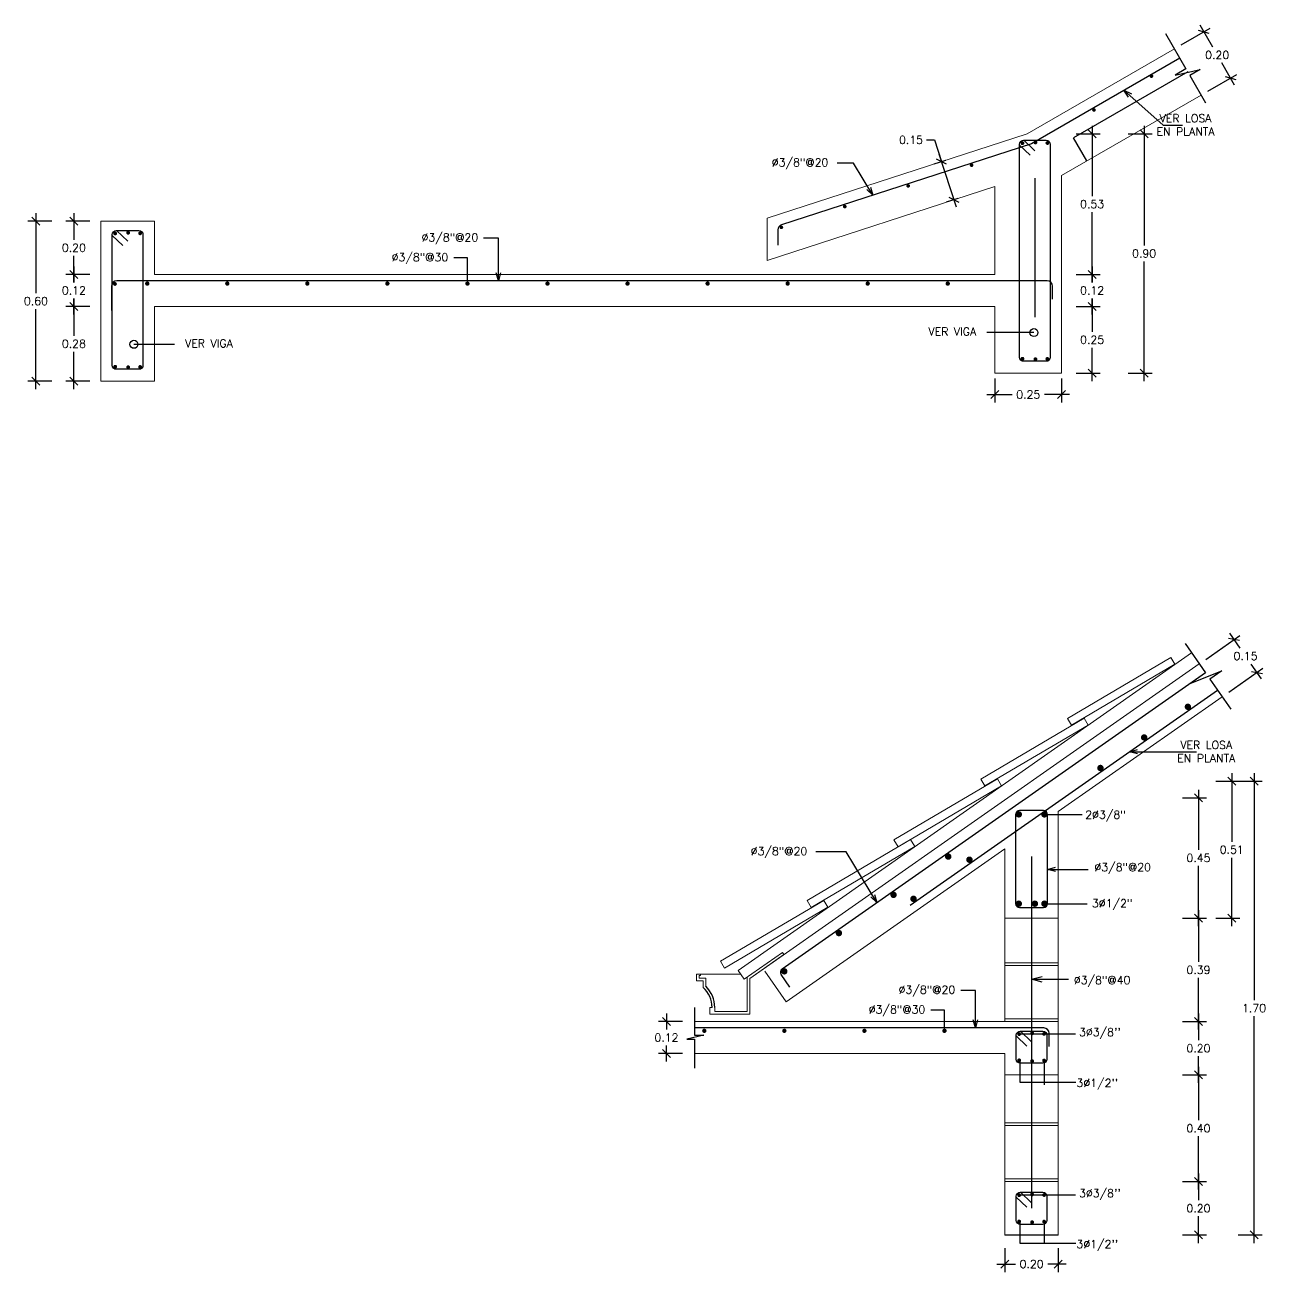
# Model space of a CAD drawing. Header units: metres. Extents: x -44 to 358, y -246 to 48.
# Drawn here: x 45.477 to 50.124, y 15.551 to 20.226 of the extents above; entities that cross this region are included whole.
import ezdxf

# ---------------------------------------------------------------- set-up
doc = ezdxf.new("R2010")
doc.units = ezdxf.units.M
doc.header["$LTSCALE"] = 0.3
doc.header["$PDMODE"] = 3
doc.linetypes.add('HIDDEN', pattern=[9.525, 6.35, -3.175])
for name, color, linetype, lineweight in [('A-WALL', 7, 'Continuous', 30), ('BOVEDILLA', 8, 'Continuous', 5), ('corte', 7, 'Continuous', 30), ('MUROS', 7, 'Continuous', 15), ('SE-2', 252, 'Continuous', 9), ('VIGAS', 1, 'HIDDEN', 15)]:
    doc.layers.add(name, color=color, linetype=linetype, lineweight=lineweight)
for name, color, linetype in [('ACERO', 5, 'Continuous'), ('BP', 3, 'Continuous'), ('DIMTEXTO', 4, 'Continuous'), ('HATCH MUROS', 8, 'Continuous')]:
    doc.layers.add(name, color=color, linetype=linetype)
doc.styles.add('RomanS', font='romans.shx')
doc.styles.add('SMPLEX', font='simplex.shx')
doc.dimstyles.new('D-15', dxfattribs={"dimscale": 0.15, "dimtxt": 0.2, "dimasz": 0.2, "dimexe": 0.18, "dimexo": 0.2, "dimgap": 0.1, "dimtad": 0, "dimtih": 1, "dimtoh": 1, "dimzin": 0, "dimdsep": 46, "dimtxsty": 'SMPLEX', "dimblk": 'OBLIQUE', "dimcen": 0.09, "dimdle": 0.2, "dimclrd": 4, "dimclre": 4, "dimclrt": 4, "dimadec": 0, "dimazin": 0, "dimtfac": 1, "dimtofl": 0, "dimtmove": 0, "dimatfit": 3, "dimldrblk": 'OPEN30', "dimfxl": 1, "dimtolj": 1, "dimtzin": 0, "dimarcsym": 0})
doc.dimstyles.new('D-20', dxfattribs={"dimscale": 0.2, "dimtxt": 0.2, "dimasz": 0.2, "dimexe": 0.18, "dimexo": 0.2, "dimgap": 0.1, "dimtad": 0, "dimtih": 1, "dimtoh": 1, "dimzin": 0, "dimdsep": 46, "dimtxsty": 'SMPLEX', "dimblk": 'OBLIQUE', "dimcen": 0.09, "dimdle": 0.2, "dimclrd": 4, "dimclre": 4, "dimclrt": 4, "dimadec": 0, "dimazin": 0, "dimtfac": 1, "dimtofl": 0, "dimtmove": 0, "dimatfit": 3, "dimldrblk": 'OPEN30', "dimfxl": 0.5, "dimfxlon": 1, "dimtolj": 1, "dimtzin": 0, "dimarcsym": 0})

# ---------------------------------------------------------------- blocks, each defined once
blk = doc.blocks.new('_OBLIQUE')
at = {"color": 0, "linetype": 'ByBlock'}
blk.add_line((-0.5, -0.5), (0.5, 0.5), dxfattribs=at)
blk = doc.blocks.new('*D784')
at = {"layer": 'DEFPOINTS', "color": 0, "transparency": 16777216}
for p in [(50.008, 17.9216), (49.8777, 17.8305), (49.9636, 17.7076)]:
    blk.add_point(p, dxfattribs=at)
at = {"layer": 'DIMTEXTO', "color": 4, "lineweight": -2, "transparency": 16777216}
for p, q in [((49.9023, 17.8477), (50.0301, 17.9371)), ((49.9908, 17.9462), (50.03, 17.8901)), ((49.9882, 17.7248), (50.1161, 17.8141)), ((50.1111, 17.7741), (50.0719, 17.8301))]:
    blk.add_line(p, q, dxfattribs=at)
at = {"layer": 'DIMTEXTO', "color": 4, "lineweight": -2, "transparency": 16777216, "xscale": 0.03, "yscale": 0.03, "zscale": 0.03}
for p, rotation in [((50.008, 17.9216), 124.9502771281057), ((50.0939, 17.7987), 304.9502771281057)]:
    blk.add_blockref('_OBLIQUE', p, dxfattribs=dict(at, rotation=rotation))
at = {"layer": 'DIMTEXTO', "color": 4, "transparency": 16777216, "insert": (50.051, 17.8601), "char_height": 0.03, "attachment_point": 5, "style": 'SMPLEX'}
blk.add_mtext('\\A1;0.15', dxfattribs=at)
blk = doc.blocks.new('_Open30')
at = {"color": 0, "lineweight": -2}
for p, q in [((-1, 0.27), (0, 0)), ((0, 0), (-1, -0.27)), ((0, 0), (-1, 0))]:
    blk.add_line(p, q, dxfattribs=at)
blk = doc.blocks.new('*D785')
at = {"layer": 'DEFPOINTS', "color": 0, "transparency": 16777216}
for p in [(49.1494, 16.5576), (49.3494, 16.5576), (49.3494, 15.5806)]:
    blk.add_point(p, dxfattribs=at)
at = {"layer": 'DIMTEXTO', "color": 4, "lineweight": -2, "transparency": 16777216}
for p, q in [((49.1494, 15.6406), (49.1494, 15.5506)), ((49.3494, 15.6406), (49.3494, 15.5506)), ((49.1194, 15.5806), (49.1887, 15.5806)), ((49.3794, 15.5806), (49.3101, 15.5806))]:
    blk.add_line(p, q, dxfattribs=at)
at = {"layer": 'DIMTEXTO', "color": 4, "lineweight": -2, "transparency": 16777216, "xscale": 0.03, "yscale": 0.03, "zscale": 0.03, "rotation": 180}
blk.add_blockref('_OBLIQUE', (49.1494, 15.5806), dxfattribs=at)
at = {"layer": 'DIMTEXTO', "color": 4, "lineweight": -2, "transparency": 16777216, "xscale": 0.03, "yscale": 0.03, "zscale": 0.03}
blk.add_blockref('_OBLIQUE', (49.3494, 15.5806), dxfattribs=at)
at = {"layer": 'DIMTEXTO', "color": 4, "transparency": 16777216, "insert": (49.2494, 15.5806), "char_height": 0.03, "attachment_point": 5, "style": 'SMPLEX'}
blk.add_mtext('\\A1;0.20', dxfattribs=at)
blk = doc.blocks.new('*U782')
at = {"layer": 'ACERO', "const_width": 0.012}
blk.add_lwpolyline([(-0.006, 0, -1), (0.006, 0, -1)], format="xyb", close=True, dxfattribs=at)
blk = doc.blocks.new('*U783')
at = {"layer": 'DIMTEXTO', "color": 0, "linetype": 'ByBlock', "lineweight": -2, "transparency": 16777216}
for p in [(0.4096, 0.2868), (0.2048, 0.1434), (0, 0)]:
    blk.add_blockref('*U782', p, dxfattribs=at)
blk = doc.blocks.new('*D790')
at = {"layer": 'DEFPOINTS', "color": 0, "transparency": 16777216}
for p in [(49.1614, 17.329), (49.8747, 17.329), (49.1494, 16.8775)]:
    blk.add_point(p, dxfattribs=at)
at = {"layer": 'DIMTEXTO', "color": 4, "lineweight": -2, "transparency": 16777216}
for p, q in [((49.8747, 17.359), (49.8747, 17.1332)), ((49.8147, 17.329), (49.9047, 17.329)), ((49.8747, 16.8475), (49.8747, 17.0732)), ((49.8147, 16.8775), (49.9047, 16.8775))]:
    blk.add_line(p, q, dxfattribs=at)
at = {"layer": 'DIMTEXTO', "color": 4, "lineweight": -2, "transparency": 16777216, "xscale": 0.03, "yscale": 0.03, "zscale": 0.03}
for p, rotation in [((49.8747, 17.329), 90), ((49.8747, 16.8775), 270)]:
    blk.add_blockref('_OBLIQUE', p, dxfattribs=dict(at, rotation=rotation))
at = {"layer": 'DIMTEXTO', "color": 4, "transparency": 16777216, "insert": (49.8747, 17.1032), "char_height": 0.03, "attachment_point": 5, "style": 'SMPLEX'}
blk.add_mtext('\\A1;0.45', dxfattribs=at)
blk = doc.blocks.new('*D791')
at = {"layer": 'DEFPOINTS', "color": 0, "ltscale": 0.2, "transparency": 16777216}
for p in [(49.3494, 16.8775), (49.3494, 16.4895), (49.8747, 16.4895)]:
    blk.add_point(p, dxfattribs=at)
at = {"layer": 'DIMTEXTO', "color": 4, "lineweight": -2, "ltscale": 0.2, "transparency": 16777216}
for p, q in [((49.8747, 16.9075), (49.8747, 16.7135)), ((49.8147, 16.8775), (49.9047, 16.8775)), ((49.8747, 16.4595), (49.8747, 16.6535)), ((49.8147, 16.4895), (49.9047, 16.4895))]:
    blk.add_line(p, q, dxfattribs=at)
at = {"layer": 'DIMTEXTO', "color": 4, "lineweight": -2, "ltscale": 0.2, "transparency": 16777216, "xscale": 0.03, "yscale": 0.03, "zscale": 0.03}
for p, rotation in [((49.8747, 16.8775), 90), ((49.8747, 16.4895), 270)]:
    blk.add_blockref('_OBLIQUE', p, dxfattribs=dict(at, rotation=rotation))
at = {"layer": 'DIMTEXTO', "color": 4, "ltscale": 0.2, "transparency": 16777216, "insert": (49.8747, 16.6835), "char_height": 0.03, "attachment_point": 5, "style": 'SMPLEX'}
blk.add_mtext('\\A1;0.39', dxfattribs=at)
blk = doc.blocks.new('*D792')
at = {"layer": 'DEFPOINTS', "color": 0, "ltscale": 0.2, "transparency": 16777216}
for p in [(49.3494, 16.2895), (49.3494, 15.8895), (49.8747, 15.8895)]:
    blk.add_point(p, dxfattribs=at)
at = {"layer": 'DIMTEXTO', "color": 4, "lineweight": -2, "ltscale": 0.2, "transparency": 16777216}
for p, q in [((49.8747, 16.3195), (49.8747, 16.1195)), ((49.8147, 16.2895), (49.9047, 16.2895)), ((49.8747, 15.8595), (49.8747, 16.0595)), ((49.8147, 15.8895), (49.9047, 15.8895))]:
    blk.add_line(p, q, dxfattribs=at)
at = {"layer": 'DIMTEXTO', "color": 4, "lineweight": -2, "ltscale": 0.2, "transparency": 16777216, "xscale": 0.03, "yscale": 0.03, "zscale": 0.03}
for p, rotation in [((49.8747, 16.2895), 90), ((49.8747, 15.8895), 270)]:
    blk.add_blockref('_OBLIQUE', p, dxfattribs=dict(at, rotation=rotation))
at = {"layer": 'DIMTEXTO', "color": 4, "ltscale": 0.2, "transparency": 16777216, "insert": (49.8747, 16.0895), "char_height": 0.03, "attachment_point": 5, "style": 'SMPLEX'}
blk.add_mtext('\\A1;0.40', dxfattribs=at)
blk = doc.blocks.new('*D793')
at = {"layer": 'DEFPOINTS', "color": 0, "ltscale": 0.2, "transparency": 16777216}
for p in [(49.3494, 16.4895), (49.8747, 16.4895), (49.3494, 16.2895)]:
    blk.add_point(p, dxfattribs=at)
at = {"layer": 'DIMTEXTO', "color": 4, "lineweight": -2, "ltscale": 0.2, "transparency": 16777216}
for p, q in [((49.8747, 16.5195), (49.8747, 16.4195)), ((49.8147, 16.4895), (49.9047, 16.4895)), ((49.8747, 16.2595), (49.8747, 16.3595)), ((49.8147, 16.2895), (49.9047, 16.2895))]:
    blk.add_line(p, q, dxfattribs=at)
at = {"layer": 'DIMTEXTO', "color": 4, "lineweight": -2, "ltscale": 0.2, "transparency": 16777216, "xscale": 0.03, "yscale": 0.03, "zscale": 0.03}
for p, rotation in [((49.8747, 16.4895), 90), ((49.8747, 16.2895), 270)]:
    blk.add_blockref('_OBLIQUE', p, dxfattribs=dict(at, rotation=rotation))
at = {"layer": 'DIMTEXTO', "color": 4, "ltscale": 0.2, "transparency": 16777216, "insert": (49.8747, 16.3895), "char_height": 0.03, "attachment_point": 5, "style": 'SMPLEX'}
blk.add_mtext('\\A1;0.20', dxfattribs=at)
blk = doc.blocks.new('*D794')
at = {"layer": 'DEFPOINTS', "color": 0, "ltscale": 0.2, "transparency": 16777216}
for p in [(47.9862, 16.4895), (47.8809, 16.3695), (47.9862, 16.3695)]:
    blk.add_point(p, dxfattribs=at)
at = {"layer": 'DIMTEXTO', "color": 4, "lineweight": -2, "ltscale": 0.2, "transparency": 16777216}
for p, q in [((47.8809, 16.5195), (47.8809, 16.4595)), ((47.9409, 16.4895), (47.8509, 16.4895)), ((47.9409, 16.3695), (47.8509, 16.3695)), ((47.8809, 16.3395), (47.8809, 16.3995))]:
    blk.add_line(p, q, dxfattribs=at)
at = {"layer": 'DIMTEXTO', "color": 4, "lineweight": -2, "ltscale": 0.2, "transparency": 16777216, "xscale": 0.03, "yscale": 0.03, "zscale": 0.03}
for p, rotation in [((47.8809, 16.4895), 90), ((47.8809, 16.3695), 270)]:
    blk.add_blockref('_OBLIQUE', p, dxfattribs=dict(at, rotation=rotation))
at = {"layer": 'DIMTEXTO', "color": 4, "ltscale": 0.2, "transparency": 16777216, "insert": (47.8809, 16.4295), "char_height": 0.03, "attachment_point": 5, "style": 'SMPLEX'}
blk.add_mtext('\\A1;0.12', dxfattribs=at)
blk = doc.blocks.new('*U795')
at = {"layer": 'ACERO', "const_width": 0.008064}
blk.add_lwpolyline([(0.004032, 0, -1), (-0.004032, 0, -1)], format="xyb", close=True, dxfattribs=at)
blk = doc.blocks.new('*U796')
at = {"layer": 'HATCH MUROS', "color": 0, "linetype": 'ByBlock', "lineweight": -2, "transparency": 16777216}
blk.add_blockref('*U795', (-0.9, 0), dxfattribs=at)
at = {"layer": 'HATCH MUROS', "color": 0, "linetype": 'ByBlock', "lineweight": -2}
for p in [(-0.6, 0), (-0.3, 0), (0, 0)]:
    blk.add_blockref('*U795', p, dxfattribs=at)
blk = doc.blocks.new('*D956')
at = {"layer": 'DEFPOINTS', "color": 0, "ltscale": 0.2, "transparency": 16777216}
for p in [(49.3494, 15.8895), (49.3494, 15.6895), (49.8747, 15.6895)]:
    blk.add_point(p, dxfattribs=at)
at = {"layer": 'DIMTEXTO', "color": 4, "lineweight": -2, "ltscale": 0.2, "transparency": 16777216}
for p, q in [((49.8747, 15.9195), (49.8747, 15.8195)), ((49.8147, 15.8895), (49.9047, 15.8895)), ((49.8747, 15.6595), (49.8747, 15.7595)), ((49.8147, 15.6895), (49.9047, 15.6895))]:
    blk.add_line(p, q, dxfattribs=at)
at = {"layer": 'DIMTEXTO', "color": 4, "lineweight": -2, "ltscale": 0.2, "transparency": 16777216, "xscale": 0.03, "yscale": 0.03, "zscale": 0.03}
for p, rotation in [((49.8747, 15.8895), 90), ((49.8747, 15.6895), 270)]:
    blk.add_blockref('_OBLIQUE', p, dxfattribs=dict(at, rotation=rotation))
at = {"layer": 'DIMTEXTO', "color": 4, "ltscale": 0.2, "transparency": 16777216, "insert": (49.8747, 15.7895), "char_height": 0.03, "attachment_point": 5, "style": 'SMPLEX'}
blk.add_mtext('\\A1;0.20', dxfattribs=at)
blk = doc.blocks.new('*D957')
at = {"layer": 'DEFPOINTS', "color": 0, "ltscale": 0.2, "transparency": 16777216}
for p in [(49.2494, 17.3906), (50.083, 17.3906), (49.3494, 15.6895)]:
    blk.add_point(p, dxfattribs=at)
at = {"layer": 'DIMTEXTO', "color": 4, "lineweight": -2, "ltscale": 0.2, "transparency": 16777216}
for p, q in [((50.083, 17.4206), (50.083, 16.57)), ((50.023, 17.3906), (50.113, 17.3906)), ((50.083, 15.6595), (50.083, 16.51)), ((50.023, 15.6895), (50.113, 15.6895))]:
    blk.add_line(p, q, dxfattribs=at)
at = {"layer": 'DIMTEXTO', "color": 4, "lineweight": -2, "ltscale": 0.2, "transparency": 16777216, "xscale": 0.03, "yscale": 0.03, "zscale": 0.03}
for p, rotation in [((50.083, 17.3906), 90), ((50.083, 15.6895), 270)]:
    blk.add_blockref('_OBLIQUE', p, dxfattribs=dict(at, rotation=rotation))
at = {"layer": 'DIMTEXTO', "color": 4, "ltscale": 0.2, "transparency": 16777216, "insert": (50.083, 16.54), "char_height": 0.03, "attachment_point": 5, "style": 'SMPLEX'}
blk.add_mtext('\\A1;1.70', dxfattribs=at)
blk = doc.blocks.new('*D958')
at = {"layer": 'DEFPOINTS', "color": 0, "ltscale": 0.2, "transparency": 16777216}
for p in [(49.2494, 17.3906), (49.9993, 17.3906), (49.3494, 16.8775)]:
    blk.add_point(p, dxfattribs=at)
at = {"layer": 'DIMTEXTO', "color": 4, "lineweight": -2, "ltscale": 0.2, "transparency": 16777216}
for p, q in [((49.9993, 17.4206), (49.9993, 17.1641)), ((49.9393, 17.3906), (50.0293, 17.3906)), ((49.9993, 16.8475), (49.9993, 17.1041)), ((49.9393, 16.8775), (50.0293, 16.8775))]:
    blk.add_line(p, q, dxfattribs=at)
at = {"layer": 'DIMTEXTO', "color": 4, "lineweight": -2, "ltscale": 0.2, "transparency": 16777216, "xscale": 0.03, "yscale": 0.03, "zscale": 0.03}
for p, rotation in [((49.9993, 17.3906), 90), ((49.9993, 16.8775), 270)]:
    blk.add_blockref('_OBLIQUE', p, dxfattribs=dict(at, rotation=rotation))
at = {"layer": 'DIMTEXTO', "color": 4, "ltscale": 0.2, "transparency": 16777216, "insert": (49.9993, 17.1341), "char_height": 0.03, "attachment_point": 5, "style": 'SMPLEX'}
blk.add_mtext('\\A1;0.51', dxfattribs=at)
blk = doc.blocks.new('*D965')
at = {"layer": 'DEFPOINTS', "color": 0, "ltscale": 0.2, "transparency": 16777216}
for p in [(45.7617, 19.2909), (45.6602, 19.1709), (45.7618, 19.1709)]:
    blk.add_point(p, dxfattribs=at)
at = {"layer": 'DIMTEXTO', "color": 4, "lineweight": -2, "ltscale": 0.2, "transparency": 16777216}
for p, q in [((45.6602, 19.3209), (45.6602, 19.2609)), ((45.7202, 19.2909), (45.6302, 19.2909)), ((45.7202, 19.1709), (45.6302, 19.1709)), ((45.6602, 19.1409), (45.6602, 19.2009))]:
    blk.add_line(p, q, dxfattribs=at)
at = {"layer": 'DIMTEXTO', "color": 4, "lineweight": -2, "ltscale": 0.2, "transparency": 16777216, "xscale": 0.03, "yscale": 0.03, "zscale": 0.03}
for p, rotation in [((45.6602, 19.2909), 90), ((45.6602, 19.1709), 270)]:
    blk.add_blockref('_OBLIQUE', p, dxfattribs=dict(at, rotation=rotation))
at = {"layer": 'DIMTEXTO', "color": 4, "ltscale": 0.2, "transparency": 16777216, "insert": (45.6602, 19.2309), "char_height": 0.03, "attachment_point": 5, "style": 'SMPLEX'}
blk.add_mtext('\\A1;0.12', dxfattribs=at)
blk = doc.blocks.new('*U961')
at = {"layer": 'ACERO', "const_width": 0.008064}
blk.add_lwpolyline([(0.004032, 0, -1), (-0.004032, 0, -1)], format="xyb", close=True, dxfattribs=at)
blk = doc.blocks.new('*U962')
at = {"layer": 'HATCH MUROS', "color": 0, "linetype": 'ByBlock', "lineweight": -2, "transparency": 16777216}
for p in [(-3, 0), (-2.7, 0), (-2.4, 0), (-2.1, 0), (-1.8, 0), (-1.5, 0), (-1.2, 0), (-0.9, 0)]:
    blk.add_blockref('*U961', p, dxfattribs=at)
at = {"layer": 'HATCH MUROS', "color": 0, "linetype": 'ByBlock', "lineweight": -2}
for p in [(-0.6, 0), (-0.3, 0), (0, 0)]:
    blk.add_blockref('*U961', p, dxfattribs=at)
blk = doc.blocks.new('*D966')
at = {"layer": 'DEFPOINTS', "color": 0, "ltscale": 0.2, "transparency": 16777216}
for p in [(49.2324, 19.8177), (49.6711, 19.8177), (49.3618, 18.9209)]:
    blk.add_point(p, dxfattribs=at)
at = {"layer": 'DIMTEXTO', "color": 4, "lineweight": -2, "ltscale": 0.2, "transparency": 16777216}
for p, q in [((49.6711, 19.8477), (49.6711, 19.3993)), ((49.6111, 19.8177), (49.7011, 19.8177)), ((49.6711, 18.8909), (49.6711, 19.3393)), ((49.6111, 18.9209), (49.7011, 18.9209))]:
    blk.add_line(p, q, dxfattribs=at)
at = {"layer": 'DIMTEXTO', "color": 4, "lineweight": -2, "ltscale": 0.2, "transparency": 16777216, "xscale": 0.03, "yscale": 0.03, "zscale": 0.03}
for p, rotation in [((49.6711, 19.8177), 90), ((49.6711, 18.9209), 270)]:
    blk.add_blockref('_OBLIQUE', p, dxfattribs=dict(at, rotation=rotation))
at = {"layer": 'DIMTEXTO', "color": 4, "ltscale": 0.2, "transparency": 16777216, "insert": (49.6711, 19.3693), "char_height": 0.03, "attachment_point": 5, "style": 'SMPLEX'}
blk.add_mtext('\\A1;0.90', dxfattribs=at)
blk = doc.blocks.new('*D1274')
at = {"layer": 'DEFPOINTS', "color": 0, "ltscale": 0.2, "transparency": 16777216}
for p in [(45.6602, 19.4909), (45.7618, 19.4909), (45.7617, 19.2909)]:
    blk.add_point(p, dxfattribs=at)
at = {"layer": 'DIMTEXTO', "color": 4, "lineweight": -2, "ltscale": 0.2, "transparency": 16777216}
for p, q in [((45.6602, 19.5209), (45.6602, 19.4209)), ((45.7202, 19.4909), (45.6302, 19.4909)), ((45.6602, 19.2609), (45.6602, 19.3609)), ((45.7202, 19.2909), (45.6302, 19.2909))]:
    blk.add_line(p, q, dxfattribs=at)
at = {"layer": 'DIMTEXTO', "color": 4, "lineweight": -2, "ltscale": 0.2, "transparency": 16777216, "xscale": 0.03, "yscale": 0.03, "zscale": 0.03}
for p, rotation in [((45.6602, 19.4909), 90), ((45.6602, 19.2909), 270)]:
    blk.add_blockref('_OBLIQUE', p, dxfattribs=dict(at, rotation=rotation))
at = {"layer": 'DIMTEXTO', "color": 4, "ltscale": 0.2, "transparency": 16777216, "insert": (45.6602, 19.3909), "char_height": 0.03, "attachment_point": 5, "style": 'SMPLEX'}
blk.add_mtext('\\A1;0.20', dxfattribs=at)
blk = doc.blocks.new('*D1275')
at = {"layer": 'DEFPOINTS', "color": 0, "ltscale": 0.2, "transparency": 16777216}
for p in [(45.9618, 19.1709), (45.6602, 18.8909), (45.7618, 18.8909)]:
    blk.add_point(p, dxfattribs=at)
at = {"layer": 'DIMTEXTO', "color": 4, "lineweight": -2, "ltscale": 0.2, "transparency": 16777216}
for p, q in [((45.7202, 19.1709), (45.6302, 19.1709)), ((45.6602, 19.2009), (45.6602, 19.0609)), ((45.6602, 18.8609), (45.6602, 19.0009)), ((45.7202, 18.8909), (45.6302, 18.8909))]:
    blk.add_line(p, q, dxfattribs=at)
at = {"layer": 'DIMTEXTO', "color": 4, "lineweight": -2, "ltscale": 0.2, "transparency": 16777216, "xscale": 0.03, "yscale": 0.03, "zscale": 0.03}
for p, rotation in [((45.6602, 19.1709), 90), ((45.6602, 18.8909), 270)]:
    blk.add_blockref('_OBLIQUE', p, dxfattribs=dict(at, rotation=rotation))
at = {"layer": 'DIMTEXTO', "color": 4, "ltscale": 0.2, "transparency": 16777216, "insert": (45.6602, 19.0309), "char_height": 0.03, "attachment_point": 5, "style": 'SMPLEX'}
blk.add_mtext('\\A1;0.28', dxfattribs=at)
blk = doc.blocks.new('*D1276')
at = {"layer": 'DEFPOINTS', "color": 0, "ltscale": 0.2, "transparency": 16777216}
for p in [(45.518, 19.4909), (45.7618, 19.4909), (45.7618, 18.8909)]:
    blk.add_point(p, dxfattribs=at)
at = {"layer": 'DIMTEXTO', "color": 4, "lineweight": -2, "ltscale": 0.2, "transparency": 16777216}
for p, q in [((45.518, 19.5209), (45.518, 19.2209)), ((45.578, 19.4909), (45.488, 19.4909)), ((45.518, 18.8609), (45.518, 19.1609)), ((45.578, 18.8909), (45.488, 18.8909))]:
    blk.add_line(p, q, dxfattribs=at)
at = {"layer": 'DIMTEXTO', "color": 4, "lineweight": -2, "ltscale": 0.2, "transparency": 16777216, "xscale": 0.03, "yscale": 0.03, "zscale": 0.03}
for p, rotation in [((45.518, 19.4909), 90), ((45.518, 18.8909), 270)]:
    blk.add_blockref('_OBLIQUE', p, dxfattribs=dict(at, rotation=rotation))
at = {"layer": 'DIMTEXTO', "color": 4, "ltscale": 0.2, "transparency": 16777216, "insert": (45.518, 19.1909), "char_height": 0.03, "attachment_point": 5, "style": 'SMPLEX'}
blk.add_mtext('\\A1;0.60', dxfattribs=at)
blk = doc.blocks.new('*D1277')
at = {"layer": 'DEFPOINTS', "color": 0, "ltscale": 0.2, "transparency": 16777216}
for p in [(49.1118, 19.1709), (49.4762, 19.1709), (49.3618, 18.9209)]:
    blk.add_point(p, dxfattribs=at)
at = {"layer": 'DIMTEXTO', "color": 4, "lineweight": -2, "ltscale": 0.2, "transparency": 16777216}
for p, q in [((49.4162, 19.1709), (49.5062, 19.1709)), ((49.4762, 19.2009), (49.4762, 19.0759)), ((49.4762, 18.8909), (49.4762, 19.0159)), ((49.4162, 18.9209), (49.5062, 18.9209))]:
    blk.add_line(p, q, dxfattribs=at)
at = {"layer": 'DIMTEXTO', "color": 4, "lineweight": -2, "ltscale": 0.2, "transparency": 16777216, "xscale": 0.03, "yscale": 0.03, "zscale": 0.03}
for p, rotation in [((49.4762, 19.1709), 90), ((49.4762, 18.9209), 270)]:
    blk.add_blockref('_OBLIQUE', p, dxfattribs=dict(at, rotation=rotation))
at = {"layer": 'DIMTEXTO', "color": 4, "ltscale": 0.2, "transparency": 16777216, "insert": (49.4762, 19.0459), "char_height": 0.03, "attachment_point": 5, "style": 'SMPLEX'}
blk.add_mtext('\\A1;0.25', dxfattribs=at)
blk = doc.blocks.new('*D1278')
at = {"layer": 'DEFPOINTS', "color": 0, "ltscale": 0.2, "transparency": 16777216}
for p in [(49.1118, 19.2909), (49.4762, 19.2909), (49.1118, 19.1709)]:
    blk.add_point(p, dxfattribs=at)
at = {"layer": 'DIMTEXTO', "color": 4, "lineweight": -2, "ltscale": 0.2, "transparency": 16777216}
for p, q in [((49.4762, 19.3209), (49.4762, 19.2609)), ((49.4162, 19.2909), (49.5062, 19.2909)), ((49.4162, 19.1709), (49.5062, 19.1709)), ((49.4762, 19.1409), (49.4762, 19.2009))]:
    blk.add_line(p, q, dxfattribs=at)
at = {"layer": 'DIMTEXTO', "color": 4, "lineweight": -2, "ltscale": 0.2, "transparency": 16777216, "xscale": 0.03, "yscale": 0.03, "zscale": 0.03}
for p, rotation in [((49.4762, 19.2909), 90), ((49.4762, 19.1709), 270)]:
    blk.add_blockref('_OBLIQUE', p, dxfattribs=dict(at, rotation=rotation))
at = {"layer": 'DIMTEXTO', "color": 4, "ltscale": 0.2, "transparency": 16777216, "insert": (49.4762, 19.2309), "char_height": 0.03, "attachment_point": 5, "style": 'SMPLEX'}
blk.add_mtext('\\A1;0.12', dxfattribs=at)
blk = doc.blocks.new('*D1279')
at = {"layer": 'DEFPOINTS', "color": 0, "ltscale": 0.2, "transparency": 16777216}
for p in [(49.2324, 19.8177), (49.4762, 19.8177), (49.1118, 19.2909)]:
    blk.add_point(p, dxfattribs=at)
at = {"layer": 'DIMTEXTO', "color": 4, "lineweight": -2, "ltscale": 0.2, "transparency": 16777216}
for p, q in [((49.4762, 19.8477), (49.4762, 19.5843)), ((49.4162, 19.8177), (49.5062, 19.8177)), ((49.4762, 19.2609), (49.4762, 19.5243)), ((49.4162, 19.2909), (49.5062, 19.2909))]:
    blk.add_line(p, q, dxfattribs=at)
at = {"layer": 'DIMTEXTO', "color": 4, "lineweight": -2, "ltscale": 0.2, "transparency": 16777216, "xscale": 0.03, "yscale": 0.03, "zscale": 0.03}
for p, rotation in [((49.4762, 19.8177), 90), ((49.4762, 19.2909), 270)]:
    blk.add_blockref('_OBLIQUE', p, dxfattribs=dict(at, rotation=rotation))
at = {"layer": 'DIMTEXTO', "color": 4, "ltscale": 0.2, "transparency": 16777216, "insert": (49.4762, 19.5543), "char_height": 0.03, "attachment_point": 5, "style": 'SMPLEX'}
blk.add_mtext('\\A1;0.53', dxfattribs=at)
blk = doc.blocks.new('*U1280')
at = {"layer": 'ACERO', "const_width": 0.00686}
blk.add_lwpolyline([(-0.0034, 0, -1), (0.0034, 0, -1)], format="xyb", close=True, dxfattribs=at)
blk = doc.blocks.new('*U1281')
at = {"layer": 'DIMTEXTO', "color": 0, "linetype": 'ByBlock', "lineweight": -2, "transparency": 16777216}
for p in [(0.2048, 0.1434), (0, 0)]:
    blk.add_blockref('*U1280', p, dxfattribs=at)
blk = doc.blocks.new('*U1282')
at = {"layer": 'ACERO', "const_width": 0.00686}
blk.add_lwpolyline([(-0.0034, 0, -1), (0.0034, 0, -1)], format="xyb", close=True, dxfattribs=at)
blk = doc.blocks.new('*U1283')
at = {"layer": 'DIMTEXTO', "color": 0, "linetype": 'ByBlock', "lineweight": -2, "transparency": 16777216}
for p in [(0.6144, 0.4302), (0.4096, 0.2868), (0.2048, 0.1434), (0, 0)]:
    blk.add_blockref('*U1282', p, dxfattribs=at)
blk = doc.blocks.new('*D1284')
at = {"layer": 'DEFPOINTS', "color": 0, "transparency": 16777216}
for p in [(49.7843, 20.1363), (49.9948, 20.0269), (49.8843, 19.9631)]:
    blk.add_point(p, dxfattribs=at)
at = {"layer": 'DIMTEXTO', "color": 4, "lineweight": -2, "transparency": 16777216}
for p, q in [((49.8103, 20.1513), (49.9182, 20.2136)), ((49.8798, 20.2261), (49.9275, 20.1435)), ((50.0098, 20.0009), (49.9621, 20.0835)), ((49.9103, 19.9781), (50.0182, 20.0404))]:
    blk.add_line(p, q, dxfattribs=at)
at = {"layer": 'DIMTEXTO', "color": 4, "lineweight": -2, "transparency": 16777216, "xscale": 0.03, "yscale": 0.03, "zscale": 0.03}
for p, rotation in [((49.8948, 20.2001), 119.9998191854925), ((49.9948, 20.0269), 299.9998191854925)]:
    blk.add_blockref('_OBLIQUE', p, dxfattribs=dict(at, rotation=rotation))
at = {"layer": 'DIMTEXTO', "color": 4, "transparency": 16777216, "insert": (49.9448, 20.1135), "char_height": 0.03, "attachment_point": 5, "style": 'SMPLEX'}
blk.add_mtext('\\A1;0.20', dxfattribs=at)
blk = doc.blocks.new('*D1285')
at = {"layer": 'DEFPOINTS', "color": 0, "ltscale": 0.2, "transparency": 16777216}
for p in [(48.9118, 19.7135), (48.9405, 19.7228), (48.9868, 19.5802)]:
    blk.add_point(p, dxfattribs=at)
at = {"layer": 'DIMTEXTO', "color": 4, "lineweight": -2, "ltscale": 0.2, "transparency": 16777216}
for p, q in [((48.8552, 19.7952), (48.8852, 19.7952)), ((48.8852, 19.7952), (48.9118, 19.7135)), ((48.9674, 19.5423), (48.9025, 19.742)), ((48.9262, 19.7182), (48.8832, 19.7042)), ((48.9726, 19.5755), (48.9296, 19.5616))]:
    blk.add_line(p, q, dxfattribs=at)
at = {"layer": 'DIMTEXTO', "color": 4, "lineweight": -2, "ltscale": 0.2, "transparency": 16777216, "xscale": 0.03, "yscale": 0.03, "zscale": 0.03}
for p, rotation in [((48.9118, 19.7135), 107.9999999999992), ((48.9581, 19.5708), 287.9999999999991)]:
    blk.add_blockref('_OBLIQUE', p, dxfattribs=dict(at, rotation=rotation))
at = {"layer": 'DIMTEXTO', "color": 4, "ltscale": 0.2, "transparency": 16777216, "insert": (48.7974, 19.7952), "char_height": 0.03, "attachment_point": 5, "style": 'SMPLEX'}
blk.add_mtext('\\A1;0.15', dxfattribs=at)
blk = doc.blocks.new('*D1766')
at = {"layer": 'DEFPOINTS', "color": 0, "ltscale": 0.2, "transparency": 16777216}
for p in [(49.1118, 18.9209), (49.3618, 18.9209), (49.3618, 18.8404)]:
    blk.add_point(p, dxfattribs=at)
at = {"layer": 'DIMTEXTO', "color": 4, "lineweight": -2, "ltscale": 0.2, "transparency": 16777216}
for p, q in [((49.1118, 18.9004), (49.1118, 18.8104)), ((49.3618, 18.9004), (49.3618, 18.8104)), ((49.0818, 18.8404), (49.176, 18.8404)), ((49.3918, 18.8404), (49.2975, 18.8404))]:
    blk.add_line(p, q, dxfattribs=at)
at = {"layer": 'DIMTEXTO', "color": 4, "lineweight": -2, "ltscale": 0.2, "transparency": 16777216, "xscale": 0.03, "yscale": 0.03, "zscale": 0.03, "rotation": 180}
blk.add_blockref('_OBLIQUE', (49.1118, 18.8404), dxfattribs=at)
at = {"layer": 'DIMTEXTO', "color": 4, "lineweight": -2, "ltscale": 0.2, "transparency": 16777216, "xscale": 0.03, "yscale": 0.03, "zscale": 0.03}
blk.add_blockref('_OBLIQUE', (49.3618, 18.8404), dxfattribs=at)
at = {"layer": 'DIMTEXTO', "color": 4, "ltscale": 0.2, "transparency": 16777216, "insert": (49.2368, 18.8404), "char_height": 0.03, "attachment_point": 5, "style": 'SMPLEX'}
blk.add_mtext('\\A1;0.25', dxfattribs=at)

msp = doc.modelspace()

# ---------------------------------------------------------------- linework, layer by layer
at = {"layer": 'A-WALL'}
for radius, end in [(0.1024317, 47.3415454), (0.1124317, 45.0653824)]:
    msp.add_arc((47.9492881, 16.5423264), radius, 0.2464171, end, dxfattribs=at)
at = {"layer": 'ACERO'}
for p, q in [((49.2201203, 19.7935733, 0.4671289), (49.2618775, 19.75378, 0.4671289)), ((49.2042588, 19.7756379, 0.4671289), (49.2438745, 19.7378854, 0.4671289)), ((49.2617588, 19.651863), (49.2617588, 19.1303567)), ((45.8201203, 19.4549536, 0.4671289), (45.8618775, 19.4151603, 0.4671289)), ((45.8042588, 19.4370182, 0.4671289), (45.8438745, 19.3992657, 0.4671289)), ((48.3141663, 16.6868966), (49.9006574, 17.7977696)), ((48.7944275, 16.9255172), (49.9464369, 17.7321628)), ((49.2494344, 17.1085814), (49.2494344, 15.7894798)), ((48.3434633, 16.6189044), (48.3104826, 16.6660057)), ((49.1919344, 16.4355615, 0.4671289), (49.23155, 16.397809, 0.4671289)), ((49.2077959, 16.4534969, 0.4671289), (49.249553, 16.4137036, 0.4671289)), ((49.1919344, 15.8315444, 0.4671289), (49.23155, 15.793792, 0.4671289)), ((49.2077959, 15.8494798, 0.4671289), (49.249553, 15.8096866, 0.4671289))]:
    msp.add_line(p, q, dxfattribs=at)
for points in [[(49.8043059, 20.1016633), (49.2487887, 19.7809354), (48.312318, 19.4766576, 0.324919696), (48.2984983, 19.4576364), (48.2984983, 19.400573)], [(49.327391, 19.1980295), (49.327391, 19.2470286, 0.414213562), (49.307391, 19.2670286), (45.8217588, 19.2670286, 0.414213562), (45.8017588, 19.2470286), (45.8017588, 19.1549746)], [(49.3150665, 16.3965728), (49.3150665, 16.4455718, 0.414213562), (49.2950665, 16.4655718), (47.9861527, 16.4655718)]]:
    msp.add_lwpolyline(points, format="xyb", dxfattribs=at)
for points in [[(49.2192588, 19.7935733), (49.3042588, 19.7935733, -0.414213562), (49.3192588, 19.7785733), (49.3192588, 18.9799536, -0.414213562), (49.3042588, 18.9649536), (49.2192588, 18.9649536, -0.414213562), (49.2042588, 18.9799536), (49.2042588, 19.7785733, -0.414213562)], [(45.8192588, 19.4549536), (45.9042588, 19.4549536, -0.414213562), (45.9192588, 19.4399536), (45.9192588, 18.9499536, -0.414213562), (45.9042588, 18.9349536), (45.8192588, 18.9349536, -0.414213562), (45.8042588, 18.9499536), (45.8042588, 19.4399536, -0.414213562)], [(49.2044344, 16.9175139), (49.2944344, 16.9175139, 0.414213562), (49.3094344, 16.9325139), (49.3094344, 17.2655886, 0.414213562), (49.2944344, 17.2805886), (49.2044344, 17.2805886, 0.414213562), (49.1894344, 17.2655886), (49.1894344, 16.9325139, 0.414213562)], [(49.2069344, 16.4534969), (49.2919344, 16.4534969, -0.414213562), (49.3069344, 16.4384969), (49.3069344, 16.3484969, -0.414213562), (49.2919344, 16.3334969), (49.2069344, 16.3334969, -0.414213562), (49.1919344, 16.3484969), (49.1919344, 16.4384969, -0.414213562)], [(49.2069344, 15.8494798), (49.2919344, 15.8494798, -0.414213562), (49.3069344, 15.8344798), (49.3069344, 15.7444798, -0.414213562), (49.2919344, 15.7294798), (49.2069344, 15.7294798, -0.414213562), (49.1919344, 15.7444798), (49.1919344, 15.8344798, -0.414213562)]]:
    msp.add_lwpolyline(points, format="xyb", close=True, dxfattribs=at)
for points, const_width in [([(49.2185816, 19.7827397, -1), (49.2114566, 19.7827397, -1)], 0.007125), ([(49.267226, 19.7855995, -1), (49.260101, 19.7855995, -1)], 0.007125), ([(49.312034, 19.7834505, -1), (49.304909, 19.7834505, -1)], 0.007125), ([(45.8185816, 19.44412, -1), (45.8114566, 19.44412, -1)], 0.007125), ([(45.867226, 19.4469799, -1), (45.860101, 19.4469799, -1)], 0.007125), ([(45.912034, 19.4448308, -1), (45.904909, 19.4448308, -1)], 0.007125), ([(45.8177903, 19.2550134, -1), (45.8106653, 19.2550134, -1)], 0.007125), ([(45.8185816, 18.9446666, 1), (45.8114566, 18.9446666, 1)], 0.007125), ([(45.8185816, 18.9446666, 1), (45.8114566, 18.9446666, 1)], 0.007125), ([(45.867226, 18.9429273, 1), (45.860101, 18.9429273, 1)], 0.007125), ([(45.912034, 18.9439558, 1), (45.904909, 18.9439558, 1)], 0.007125), ([(45.912034, 18.9439558, 1), (45.904909, 18.9439558, 1)], 0.007125), ([(49.2185816, 18.9746666, 1), (49.2114566, 18.9746666, 1)], 0.007125), ([(49.2185816, 18.9746666, 1), (49.2114566, 18.9746666, 1)], 0.007125), ([(49.267226, 18.9729273, 1), (49.260101, 18.9729273, 1)], 0.007125), ([(49.312034, 18.9739558, 1), (49.304909, 18.9739558, 1)], 0.007125), ([(49.312034, 18.9739558, 1), (49.304909, 18.9739558, 1)], 0.007125), ([(49.8410119, 17.6697128, 1), (49.8290119, 17.6697128, 1)], 0.012), ([(49.6771815, 17.5549975, 1), (49.6651815, 17.5549975, 1)], 0.012), ([(49.5133511, 17.4402822, 1), (49.5013511, 17.4402822, 1)], 0.012), ([(49.1954333, 17.2665073, 1), (49.2074333, 17.2665073, 1)], 0.012), ([(49.3034355, 17.2665073, -1), (49.2914355, 17.2665073, -1)], 0.012), ([(49.0223765, 17.0964981, 1), (49.0103765, 17.0964981, 1)], 0.012), ([(48.8127172, 16.9496931, 1), (48.8007172, 16.9496931, 1)], 0.012), ([(49.1954333, 16.9315952, -1), (49.2074333, 16.9315952, -1)], 0.012), ([(49.2676077, 16.9315952, 1), (49.2556077, 16.9315952, 1)], 0.012), ([(49.3034355, 16.9315952, 1), (49.2914355, 16.9315952, 1)], 0.012), ([(48.3164818, 16.6780059, -1), (48.3284818, 16.6780059, -1)], 0.012), ([(49.2062571, 16.4426633, -1), (49.1991321, 16.4426633, -1)], 0.007125), ([(49.2549016, 16.4455231, -1), (49.2477766, 16.4455231, -1)], 0.007125), ([(49.2997095, 16.4433741, -1), (49.2925845, 16.4433741, -1)], 0.007125), ([(49.2062571, 16.3443305, 1), (49.1991321, 16.3443305, 1)], 0.007125), ([(49.2549016, 16.3414706, 1), (49.2477766, 16.3414706, 1)], 0.007125), ([(49.2997095, 16.3436197, 1), (49.2925845, 16.3436197, 1)], 0.007125), ([(49.2062571, 15.8386462, -1), (49.1991321, 15.8386462, -1)], 0.007125), ([(49.2549016, 15.8415061, -1), (49.2477766, 15.8415061, -1)], 0.007125), ([(49.2997095, 15.839357, -1), (49.2925845, 15.839357, -1)], 0.007125), ([(49.2062571, 15.7403134, 1), (49.1991321, 15.7403134, 1)], 0.007125), ([(49.2549016, 15.7374535, 1), (49.2477766, 15.7374535, 1)], 0.007125), ([(49.2997095, 15.7396026, 1), (49.2925845, 15.7396026, 1)], 0.007125)]:
    msp.add_lwpolyline(points, format="xyb", close=True, dxfattribs=dict(at, const_width=const_width))
msp.add_arc((48.3227699, 16.6746093), 0.015, 125, 215, dxfattribs=at)
at = {"layer": 'BOVEDILLA'}
for points in [[(49.3494344, 16.7094798), (49.1494344, 16.7094798)], [(49.3494344, 16.6994798), (49.1494344, 16.6994798)], [(49.3494344, 16.4994798), (49.1494344, 16.4994798)], [(49.3494344, 16.1094798), (49.1494344, 16.1094798)], [(49.3494344, 16.0994798), (49.1494344, 16.0994798)], [(49.3494344, 15.8994798), (49.1494344, 15.8994798)]]:
    msp.add_lwpolyline(points, dxfattribs=at)
at = {"layer": 'BP'}
msp.add_lwpolyline([(47.9861527, 16.5428986), (47.9861527, 16.4392079), (48.0205307, 16.4392079), (47.956756, 16.423578), (47.9862075, 16.423578), (47.9862075, 16.3149105)], dxfattribs=at)
at = {"layer": 'corte'}
msp.add_line((49.3494344, 15.6894798), (49.1494344, 15.6894798), dxfattribs=at)
at = {"layer": 'DIMTEXTO'}
for p, q in [((49.2974355, 17.2665073), (49.4387422, 17.2665073)), ((49.2974355, 16.9315952), (49.4575505, 16.9315952)), ((49.2035994, 16.4439502), (49.4144083, 16.4439502)), ((49.296147, 16.3336197), (49.296147, 16.2529852)), ((49.2035994, 15.8399332), (49.4144083, 15.8399332)), ((49.296147, 15.7396026), (49.296147, 15.6589681))]:
    msp.add_line(p, q, dxfattribs=at)
at = {"layer": 'DIMTEXTO', "color": 3}
for points in [[(49.7507871, 20.1942738), (49.8277432, 20.0611811), (49.7871578, 20.037714), (49.8810068, 20.0585549), (49.8421144, 20.0360667), (49.9008427, 19.9344983)], [(49.8244428, 17.9066152), (49.901259, 17.7969104), (49.8457661, 17.7580538), (49.9620581, 17.804159), (49.9177489, 17.7731334), (49.9964091, 17.660795)]]:
    msp.add_lwpolyline(points, dxfattribs=at)
at = {"layer": 'DIMTEXTO'}
for points in [[(47.135034, 19.2650452), (47.135034, 19.3527249), (47.083734, 19.3527249)], [(48.9228258, 16.4635885), (48.9228258, 16.532395), (48.8715258, 16.532395)], [(49.2046903, 16.3468932), (49.2046903, 16.2629852), (49.4152817, 16.2629852)], [(49.2046903, 15.7428761), (49.2046903, 15.6589681), (49.4152817, 15.6589681)]]:
    msp.add_lwpolyline(points, dxfattribs=at)
at = {"layer": 'HATCH MUROS', "color": 8}
msp.add_line((49.4566011, 19.7161638), (49.4066011, 19.8027663), dxfattribs=at)
msp.add_lwpolyline([(49.8343059, 20.0497018), (49.4066011, 19.8027663)], dxfattribs=at)
at = {"layer": 'MUROS'}
for p, q in [((48.1497657, 16.6816518), (49.8490355, 17.8714933)), ((48.1727087, 16.6488857), (48.3156138, 16.7489489)), ((48.1936986, 16.6513752), (48.3213496, 16.7407574)), ((48.3213496, 16.7407574), (48.3156138, 16.7489489)), ((47.9936986, 16.6677116), (47.9936986, 16.642697)), ((48.0086986, 16.6677116), (47.9936986, 16.6677116)), ((48.0036986, 16.6627116), (48.0036986, 16.652697)), ((48.0086986, 16.6627116), (48.0036986, 16.6627116)), ((48.0286986, 16.652697), (48.0036986, 16.652697)), ((48.0086986, 16.6677116), (48.0086986, 16.6627116)), ((48.0286986, 16.652697), (48.0286986, 16.6219183)), ((48.1727087, 16.6488857), (48.1497657, 16.6816518)), ((48.1836986, 16.5277116), (48.1836986, 16.6565809)), ((48.1936986, 16.5177116), (48.1936986, 16.6513752)), ((48.0186986, 16.642697), (47.9936986, 16.642697)), ((48.0186986, 16.642697), (48.0186986, 16.6174317)), ((48.0436986, 16.5177116), (48.0436986, 16.5427669)), ((48.0517189, 16.5427669), (48.0436986, 16.5427669)), ((48.1936986, 16.5177116), (48.0436986, 16.5177116)), ((48.0617188, 16.5428099), (48.0617188, 16.5277116)), ((48.1836986, 16.5277116), (48.0617188, 16.5277116))]:
    msp.add_line(p, q, dxfattribs=at)
at = {"layer": 'SE-2'}
msp.add_line((48.0086986, 16.6677116), (48.1595267, 16.6677116), dxfattribs=at)
for points in [[(49.7714084, 17.854857), (49.3838598, 17.6264152), (49.3990938, 17.6005709), (49.7866423, 17.8290127)], [(49.4462591, 17.627185), (49.0587105, 17.3987432), (49.0739445, 17.372899), (49.4614931, 17.6013408)], [(49.1211098, 17.3995131), (48.7335613, 17.1710713), (48.7487952, 17.145227), (49.1363438, 17.3736688)], [(48.7959606, 17.1718411), (48.408412, 16.9433993), (48.423646, 16.917555), (48.8111946, 17.1459968)], [(48.4860453, 16.9183249), (48.0984967, 16.6898831), (48.0832627, 16.7157273), (48.4708113, 16.9441691)]]:
    msp.add_lwpolyline(points, close=True, dxfattribs=at)
at = {"layer": 'VIGAS', "linetype": 'Continuous', "lineweight": 0}
for p, q in [((49.1117588, 19.2909365), (49.1117588, 19.6207508)), ((48.1936986, 16.6513752), (49.8777143, 17.8305357)), ((49.3494344, 17.2775139), (49.9636441, 17.7075882)), ((49.3494344, 17.2775139), (49.3494344, 16.4894798)), ((48.3297351, 16.5635128), (49.1494344, 17.1374724)), ((49.1494344, 17.1374724), (49.1494344, 16.4894798)), ((49.3494344, 16.8775139), (49.1494344, 16.8775139)), ((48.3297351, 16.5635128), (48.2494344, 16.6781941)), ((47.9861527, 16.4894798), (49.1494344, 16.4894798)), ((49.1494344, 16.2894798), (49.1494344, 15.6894798)), ((49.3494344, 16.2894798), (49.3494344, 15.6894798))]:
    msp.add_line(p, q, dxfattribs=at)
for points in [[(49.7843059, 20.1363043), (49.2324297, 19.8176785), (48.2584983, 19.501229), (48.2584983, 19.3435096)], [(49.8843059, 19.9630993), (49.3617588, 19.6614066)], [(45.9617588, 19.2909365), (45.9617588, 19.4909365), (45.7617588, 19.4909365), (45.7617588, 18.8909365), (45.9617588, 18.8909365), (45.9617588, 19.1709365), (49.1117588, 19.1709365), (49.1117588, 18.9209365), (49.3617588, 18.9209365), (49.3617588, 19.6614066)], [(48.2584983, 19.3435096), (49.1117588, 19.6207508)], [(49.1117588, 19.2909365), (45.9617588, 19.2909365)], [(47.9862075, 16.3694798), (49.1494344, 16.3694798), (49.1494344, 16.2894798), (49.3494344, 16.2894798), (49.3494344, 16.4894798), (49.1494344, 16.4894798)]]:
    msp.add_lwpolyline(points, dxfattribs=at)
msp.add_lwpolyline([(49.1494344, 15.6894798), (49.3494344, 15.6894798), (49.3494344, 15.8894798), (49.1494344, 15.8894798)], close=True, dxfattribs=at)

# ---------------------------------------------------------------- block references
at = {"layer": 'DIMTEXTO'}
for name, p, rotation in [('*U1281', (49.4830307, 19.9074489), 355.4540240255539), ('*U1283', (48.3115926, 19.4673736), 343.0976326648571)]:
    msp.add_blockref(name, p, dxfattribs=dict(at, rotation=rotation))
msp.add_blockref('*U783', (48.5272698, 16.8214), dxfattribs=at)
at = {"layer": 'HATCH MUROS'}
for name, p in [('*U962', (48.9351502, 19.2564787)), ('*U796', (48.9228258, 16.455022))]:
    msp.add_blockref(name, p, dxfattribs=at)

# ---------------------------------------------------------------- texts
at = {"layer": 'DIMTEXTO', "color": 4, "char_height": 0.03, "style": 'SMPLEX'}
for s, insert, attachment_point in [('VER LOSA\\PEN PLANTA', (49.8261349, 19.8512824), 5), ('%%C3/8"@20', (48.3816187, 19.7057673), 5), ('VER VIGA', (48.9522865, 19.0763355), 5), ('VER VIGA', (46.1665167, 19.0323592), 5), ('VER LOSA\\PEN PLANTA', (49.9039272, 17.5017037), 5), ('2%%C3/8"', (49.526166, 17.2603222), 5), ('%%C3/8"@20', (48.3026497, 17.1234349), 5), ('%%C3/8"@20', (49.5907215, 17.0636145), 5), ('3%%C1/2"', (49.5511939, 16.9280704), 5), ('%%C3/8"@40', (49.5135482, 16.6400762), 5), ("3%%C3/8''", (49.5838537, 16.4449635, 0.4671289), 6), ("3%%C1/2''", (49.5744226, 16.2543794, 1.8575108), 6), ("3%%C3/8''", (49.5838537, 15.8409464, 0.4671289), 6), ("3%%C1/2''", (49.5744226, 15.6503623, 1.8575108), 6)]:
    msp.add_mtext(s, dxfattribs=dict(at, insert=insert, attachment_point=attachment_point))
at = {"layer": 'DIMTEXTO', "char_height": 0.03, "attachment_point": 4, "style": 'RomanS'}
for s, insert in [('%%C3/8"@20', (46.9632381, 19.4244432)), ('%%C3/8"@30', (46.8510645, 19.3502765)), ('%%C3/8"@20', (48.7510299, 16.6041133)), ('%%C3/8"@30', (48.6388563, 16.5299467))]:
    msp.add_mtext(s, dxfattribs=dict(at, insert=insert))

# ---------------------------------------------------------------- dimensions: what is measured, and where the dimension line sits
at = {"layer": 'DIMTEXTO'}
for p1, p2, distance, picture, middle in [((49.7843059, 20.1363043), (49.8843054, 19.963099), 0.1276026, '*D1284', (49.9448129, 20.1135026)), ((49.9636441, 17.7075882), (49.8777143, 17.8305357), -0.158967, '*D784', (50.0509764, 17.8601286))]:
    dim = msp.add_aligned_dim(p1=p1, p2=p2, distance=distance, dimstyle='D-15', dxfattribs=at)
    dim.commit()
    dim.dimension.update_dxf_attribs({"geometry": picture, "text_midpoint": middle})
at = {"layer": 'DIMTEXTO', "ltscale": 0.2}
for base, p1, p2, picture, middle in [((49.4761944, 19.8176785), (49.1117588, 19.2909365), (49.2324297, 19.8176785), '*D1279', (49.4761944, 19.5543075)), ((49.6710929, 19.8176785), (49.3617588, 18.9209365), (49.2324297, 19.8176785), '*D966', (49.6710929, 19.3693075)), ((45.5180361, 19.4909365), (45.7617588, 18.8909365), (45.7617588, 19.4909365), '*D1276', (45.5180361, 19.1909365)), ((45.6601974, 19.4909365), (45.761704, 19.2909365), (45.7617588, 19.4909365), '*D1274', (45.6601974, 19.3909365)), ((45.6601974, 19.1709365), (45.761704, 19.2909365), (45.7617588, 19.1709365), '*D965', (45.6601974, 19.2309365)), ((49.4761944, 19.2909365), (49.1117588, 19.1709365), (49.1117588, 19.2909365), '*D1278', (49.4761944, 19.2309365)), ((45.6601974, 18.8909365), (45.9617588, 19.1709365), (45.7617588, 18.8909365), '*D1275', (45.6601974, 19.0309365)), ((49.4761944, 19.1709365), (49.3617588, 18.9209365), (49.1117588, 19.1709365), '*D1277', (49.4761944, 19.0459365)), ((50.0830345, 17.3906094), (49.3494344, 15.6894798), (49.2494344, 17.3906094), '*D957', (50.0830345, 16.5400446)), ((49.9992957, 17.3906094), (49.3494344, 16.8775139), (49.2494344, 17.3906094), '*D958', (49.9992957, 17.1340616)), ((49.8746567, 16.4894798), (49.3494344, 16.8775139), (49.3494344, 16.4894798), '*D791', (49.8746567, 16.6834969)), ((47.8809313, 16.3694798), (47.9861527, 16.4894798), (47.9862075, 16.3694798), '*D794', (47.8809313, 16.4294798)), ((49.8746567, 16.4894798), (49.3494344, 16.2894798), (49.3494344, 16.4894798), '*D793', (49.8746567, 16.3894798)), ((49.8746567, 15.8894798), (49.3494344, 16.2894798), (49.3494344, 15.8894798), '*D792', (49.8746567, 16.0894798)), ((49.8746567, 15.6894798), (49.3494344, 15.8894798), (49.3494344, 15.6894798), '*D956', (49.8746567, 15.7894798))]:
    dim = msp.add_linear_dim(base=base, p1=p1, p2=p2, angle=90, dimstyle='D-15', override={"dimexe": 0.2, "dimexo": 0.1, "dimtmove": 1, "dimfxl": 0.4, "dimfxlon": 1}, dxfattribs=at)
    dim.commit()
    dim.dimension.update_dxf_attribs({"geometry": picture, "text_midpoint": middle})
dim = msp.add_linear_dim(base=(48.9117742, 19.7134912), p1=(48.986822, 19.5801564), p2=(48.9404695, 19.7228148), angle=108, dimstyle='D-15', override={"dimexe": 0.2, "dimexo": 0.1, "dimtmove": 1, "dimfxl": 0.4, "dimfxlon": 1}, dxfattribs=at)
dim.commit()
dim.dimension.update_dxf_attribs({"geometry": '*D1285', "text_midpoint": (48.813572, 19.7952367), "dimtype": 161})
dim = msp.add_linear_dim(base=(49.3617588, 18.8404189), p1=(49.1117588, 18.9209365), p2=(49.3617588, 18.9209365), dimstyle='D-15', override={"dimexe": 0.2, "dimexo": 0.1, "dimtmove": 1, "dimfxl": 0.4, "dimfxlon": 1}, dxfattribs=at)
dim.commit()
dim.dimension.update_dxf_attribs({"geometry": '*D1766', "text_midpoint": (49.2367588, 18.8404189)})
at = {"layer": 'DIMTEXTO'}
dim = msp.add_linear_dim(base=(49.8746567, 17.3289722), p1=(49.1494344, 16.8775139), p2=(49.1614075, 17.3289722), angle=90, dimstyle='D-15', override={"dimexe": 0.2, "dimexo": 0.1, "dimfxl": 0.4, "dimfxlon": 1}, dxfattribs=at)
dim.commit()
dim.dimension.update_dxf_attribs({"geometry": '*D790', "text_midpoint": (49.8746567, 17.1032431)})
dim = msp.add_linear_dim(base=(49.3494344, 15.580564), p1=(49.1494344, 16.5575757), p2=(49.3494344, 16.5575757), dimstyle='D-15', override={"dimexe": 0.2, "dimexo": 0.1, "dimfxl": 0.4, "dimfxlon": 1}, dxfattribs=at)
dim.commit()
dim.dimension.update_dxf_attribs({"geometry": '*D785', "text_midpoint": (49.2494344, 15.580564)})

# ---------------------------------------------------------------- leaders
msp.add_leader([(49.5955912, 19.9811619), (49.7425539, 19.850893), (49.814355, 19.850893)], dimstyle='D-15', dxfattribs=at)
for points, override in [([(48.6543246, 19.5877823), (48.5822431, 19.7077415), (48.5201575, 19.7077415)], {"dimgap": 0.1, "dimtad": 0}), ([(49.2580289, 19.072708), (49.0820061, 19.072708)], {"dimgap": 0.1, "dimtad": 0, "dimldrblk": 'DotBlank'}), ([(45.8852297, 19.0287317), (46.0367971, 19.0287317)], {"dimgap": 0.1, "dimtad": 0, "dimldrblk": 'DotBlank'}), ([(49.6165856, 17.5011984), (49.866778, 17.5011984)], {"dimgap": 0.1, "dimtad": 0}), ([(48.6693551, 16.9356025), (48.5538886, 17.1254091), (48.4411885, 17.1254091)], {"dimgap": 0.1, "dimtad": 0}), ([(49.3094344, 17.0599871), (49.4610018, 17.0599871)], {"dimgap": 0.1, "dimtad": 0})]:
    msp.add_leader(points, dimstyle='D-15', override=override, dxfattribs=at)
at = {"layer": 'DIMTEXTO', "linetype": 'Continuous', "lineweight": 0}
for points in [[(47.2510135, 19.2670286), (47.2510135, 19.4268915), (47.1959077, 19.4268915)], [(49.0388052, 16.4655718), (49.0388052, 16.6065617), (48.9836994, 16.6065617)]]:
    msp.add_leader(points, dimstyle='D-15', dxfattribs=at)
at = {"layer": 'DIMTEXTO', "color": 1}
msp.add_leader([(49.2494344, 16.6481094), (49.3870488, 16.6481094)], dimstyle='D-20', dxfattribs=at)

doc.saveas('drawing.dxf')
